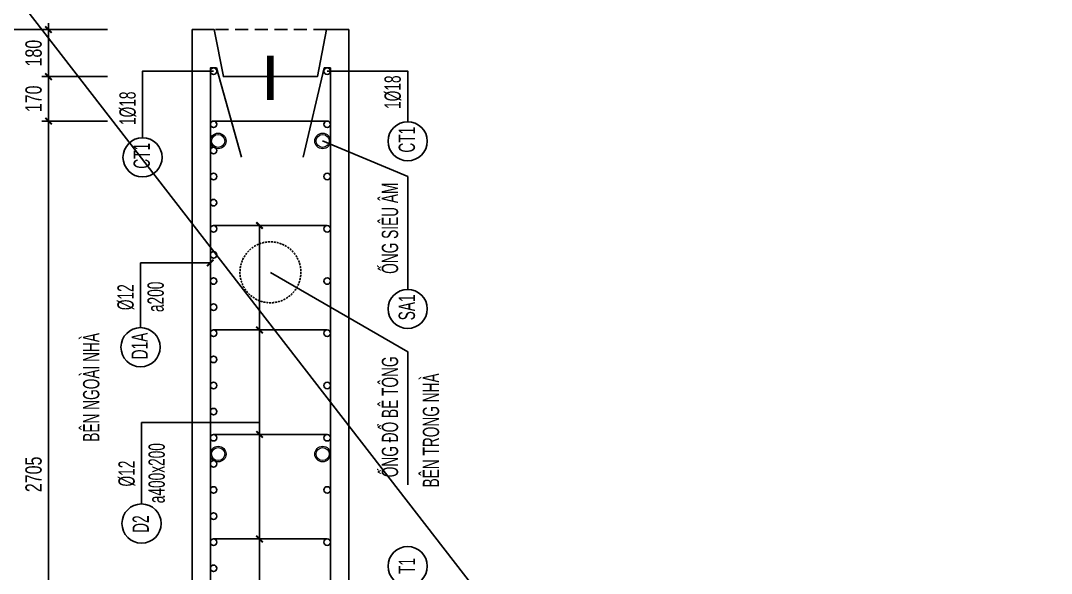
# Model space of a CAD drawing. Header units: millimetres. Extents: x -147841 to 368790, y -162721 to 84261.
# Drawn here: x 305084 to 309031, y -68699 to -66583 of the extents above; entities that cross this region are included whole.
import ezdxf
from ezdxf.enums import TextEntityAlignment as Align

# ---------------------------------------------------------------- set-up
doc = ezdxf.new("R2010")
doc.units = ezdxf.units.MM
doc.header["$LTSCALE"] = 1000
doc.header["$MEASUREMENT"] = 0
doc.header["$PDMODE"] = 1
doc.header["$PDSIZE"] = -10
doc.linetypes.add('DASHED', pattern=[0.75, 0.5, -0.25])
doc.linetypes.add('HIDDEN', pattern=[0.375, 0.25, -0.125])
doc.layers.get('0').update_dxf_attribs({"linetype": 'CONTINUOUS', "lineweight": 18})
doc.layers.get('DEFPOINTS').update_dxf_attribs({"color": 5, "linetype": 'CONTINUOUS', "lineweight": 18})
for name, color, linetype, lineweight in [('0-THAY', 7, 'CONTINUOUS', 18), ('ccu11-Dim', 8, 'CONTINUOUS', 18), ('DIM', 8, 'CONTINUOUS', 18)]:
    doc.layers.add(name, color=color, linetype=linetype, lineweight=lineweight)
for name, color, linetype in [('ccu11-Khuat', 9, 'DASHED'), ('ccu11-Manh', 8, 'CONTINUOUS'), ('ccu11-Thep', 4, 'CONTINUOUS'), ('ccu11-Thepdai', 6, 'CONTINUOUS'), ('KC-Cotthep', 8, 'CONTINUOUS'), ('KC-Dim', 8, 'CONTINUOUS'), ('KC-Text', 31, 'CONTINUOUS'), ('KC-Thay', 7, 'CONTINUOUS')]:
    doc.layers.add(name, color=color, linetype=linetype)
doc.styles.add('ARIAL', font='arial.ttf', dxfattribs={"width": 0.7})
doc.styles.add('ccu11-dim', font='vnsimli.shx', dxfattribs={"width": 0.65, "bigfont": 'bigfont.shx'})
doc.dimstyles.new('2.5-25', dxfattribs={"dimscale": 25, "dimtxt": 2.5, "dimasz": 1, "dimexe": 1, "dimexo": 2, "dimgap": 1, "dimtad": 1, "dimdec": 1, "dimrnd": 5, "dimdsep": 46, "dimtxsty": 'ARIAL', "dimblk": 'ARCHTICK', "dimcen": -1, "dimdle": 1, "dimclrd": 256, "dimclre": 256, "dimclrt": 3, "dimadec": 0, "dimazin": 2, "dimtfac": 0.1, "dimtdec": 1, "dimtmove": 0, "dimatfit": 1, "dimldrblk": 'ARCHTICK', "dimfxl": 1, "dimtvp": 0.833333, "dimtfill": 1, "dimtolj": 1, "dimtzin": 12, "dimarcsym": 0})
doc.dimstyles.new('ccu11-100x4', dxfattribs={"dimscale": 100, "dimtxt": 2.5, "dimasz": 1, "dimexe": 1, "dimexo": 2, "dimgap": 1, "dimtad": 1, "dimdec": 0, "dimlfac": 0.25, "dimdsep": 46, "dimtxsty": 'ccu11-dim', "dimblk": 'ARCHTICK', "dimcen": -1, "dimdle": 1, "dimclrd": 256, "dimclre": 256, "dimclrt": 31, "dimadec": 0, "dimazin": 2, "dimtfac": 0.1, "dimtdec": 0, "dimtmove": 0, "dimatfit": 1, "dimldrblk": 'ARCHTICK', "dimfxl": 1, "dimtvp": 0.833333, "dimtolj": 1, "dimtzin": 12, "dimarcsym": 0})

# ---------------------------------------------------------------- blocks, each defined once
blk = doc.blocks.new('_ARCHTICK')
at = {"color": 0, "linetype": 'ByBlock', "const_width": 0.3}
blk.add_lwpolyline([(-0.5, -0.5), (0.5, 0.5)], dxfattribs=at)
blk = doc.blocks.new('*D1243')
at = {"layer": 'DEFPOINTS', "color": 0, "linetype": 'ByBlock', "ltscale": 30, "transparency": 16777216}
for p in [(305190.8, -66617.1), (305466.4, -66617.1), (305466.4, -66797.1)]:
    blk.add_point(p, dxfattribs=at)
at = {"layer": 'KC-Dim', "linetype": 'ByBlock', "lineweight": -2, "ltscale": 30, "transparency": 16777216}
for p, q in [((305416.4, -66617.1), (305165.8, -66617.1)), ((305190.8, -66822.1), (305190.8, -66592.1)), ((305416.4, -66797.1), (305165.8, -66797.1))]:
    blk.add_line(p, q, dxfattribs=at)
at = {"layer": 'KC-Dim', "linetype": 'ByBlock', "lineweight": -2, "ltscale": 30, "transparency": 16777216, "xscale": 25, "yscale": 25, "zscale": 25}
for p, rotation in [((305190.8, -66617.1), 90), ((305190.8, -66797.1), 270)]:
    blk.add_blockref('_ARCHTICK', p, dxfattribs=dict(at, rotation=rotation))
at = {"layer": 'KC-Dim', "color": 3, "linetype": 'ByBlock', "ltscale": 30, "transparency": 16777216, "insert": (305133.9, -66707.1), "char_height": 62.5, "attachment_point": 5, "rotation": 90, "style": 'ARIAL', "bg_fill": 3, "box_fill_scale": 1.25, "bg_fill_color": 256, "bg_fill_true_color": 13158600, "bg_fill_transparency": 0}
blk.add_mtext('\\A1;180', dxfattribs=at)
blk = doc.blocks.new('*D1244')
at = {"layer": 'DEFPOINTS', "color": 0, "linetype": 'ByBlock', "ltscale": 30, "transparency": 16777216}
for p in [(305466.4, -66797.1), (305466.4, -66967.1)]:
    blk.add_point(p, dxfattribs=at)
at = {"layer": 'KC-Dim', "linetype": 'ByBlock', "lineweight": -2, "ltscale": 30, "transparency": 16777216}
for p, q in [((305190.8, -66772.1), (305190.8, -66992.1)), ((305416.4, -66797.1), (305165.8, -66797.1)), ((305416.4, -66967.1), (305165.8, -66967.1))]:
    blk.add_line(p, q, dxfattribs=at)
at = {"layer": 'KC-Dim', "linetype": 'ByBlock', "lineweight": -2, "ltscale": 30, "transparency": 16777216, "xscale": 25, "yscale": 25, "zscale": 25}
for p, rotation in [((305190.8, -66797.1), 90), ((305190.8, -66967.1), 270)]:
    blk.add_blockref('_ARCHTICK', p, dxfattribs=dict(at, rotation=rotation))
at = {"layer": 'KC-Dim', "color": 3, "linetype": 'ByBlock', "ltscale": 30, "transparency": 16777216, "insert": (305133.9, -66882.1), "char_height": 62.5, "attachment_point": 5, "rotation": 90, "style": 'ARIAL', "bg_fill": 3, "box_fill_scale": 1.25, "bg_fill_color": 256, "bg_fill_true_color": 13158600, "bg_fill_transparency": 0}
blk.add_mtext('\\A1;170', dxfattribs=at)
at = {"layer": 'DEFPOINTS', "color": 0, "linetype": 'ByBlock', "ltscale": 30, "transparency": 16777216}
blk.add_point((305190.8, -66967.1), dxfattribs=at)
blk = doc.blocks.new('*D1249')
at = {"layer": 'DEFPOINTS', "color": 0, "linetype": 'ByBlock', "ltscale": 30, "transparency": 16777216}
for p in [(305439.4, -66967.1), (305190.8, -69672.6), (305439.4, -69672.6)]:
    blk.add_point(p, dxfattribs=at)
at = {"layer": 'KC-Dim', "linetype": 'ByBlock', "lineweight": -2, "ltscale": 30, "transparency": 16777216}
for p, q in [((305389.4, -66967.1), (305165.8, -66967.1)), ((305190.8, -66942.1), (305190.8, -69697.6)), ((305389.4, -69672.6), (305165.8, -69672.6))]:
    blk.add_line(p, q, dxfattribs=at)
at = {"layer": 'KC-Dim', "linetype": 'ByBlock', "lineweight": -2, "ltscale": 30, "transparency": 16777216, "xscale": 25, "yscale": 25, "zscale": 25}
for p, rotation in [((305190.8, -66967.1), 90), ((305190.8, -69672.6), 270)]:
    blk.add_blockref('_ARCHTICK', p, dxfattribs=dict(at, rotation=rotation))
at = {"layer": 'KC-Dim', "color": 3, "linetype": 'ByBlock', "ltscale": 30, "transparency": 16777216, "insert": (305133.9, -68319.9), "char_height": 62.5, "attachment_point": 5, "rotation": 90, "style": 'ARIAL', "bg_fill": 3, "box_fill_scale": 1.25, "bg_fill_color": 256, "bg_fill_true_color": 13158600, "bg_fill_transparency": 0}
blk.add_mtext('\\A1;2705', dxfattribs=at)
blk = doc.blocks.new('*D1250')
at = {"layer": 'DEFPOINTS', "color": 0, "ltscale": 3000, "transparency": 16777216}
for p in [(305439.4, -66617.1), (304992.2, -70272.6), (305439.4, -70272.6)]:
    blk.add_point(p, dxfattribs=at)
at = {"layer": 'DIM', "lineweight": -2, "ltscale": 3000, "transparency": 16777216}
for p, q in [((305389.4, -66617.1), (304967.2, -66617.1)), ((304992.2, -66592.1), (304992.2, -70297.6)), ((305389.4, -70272.6), (304967.2, -70272.6))]:
    blk.add_line(p, q, dxfattribs=at)
at = {"layer": 'DIM', "lineweight": -2, "ltscale": 3000, "transparency": 16777216, "xscale": 25, "yscale": 25, "zscale": 25}
for p, rotation in [((304992.2, -66617.1), 90), ((304992.2, -70272.6), 270)]:
    blk.add_blockref('_ARCHTICK', p, dxfattribs=dict(at, rotation=rotation))
at = {"layer": 'DIM', "color": 3, "ltscale": 3000, "transparency": 16777216, "insert": (304935.3, -68444.9), "char_height": 62.5, "attachment_point": 5, "rotation": 90, "style": 'ARIAL', "bg_fill": 3, "box_fill_scale": 1.25, "bg_fill_color": 256, "bg_fill_true_color": 13158600, "bg_fill_transparency": 0}
blk.add_mtext('\\A1;3655', dxfattribs=at)
blk = doc.blocks.new('A$C260038B3')
at = {"layer": '0-THAY', "linetype": 'Continuous'}
for radius in [120, 100]:
    blk.add_circle((0, 0), radius, dxfattribs=at)
blk = doc.blocks.new('att_thep_2')
blk.add_circle((-300, 0), 300)
at = {"color": 3, "style": 'ARIAL', "width": 0.6}
blk.add_attdef('DK', text='', height=250, dxfattribs=at).set_placement((467, 105), align=Align.CENTER)
at = {"color": 31, "style": 'ARIAL', "width": 0.6}
blk.add_attdef('SH', text='', height=250, dxfattribs=at).set_placement((-281, -111), align=Align.CENTER)
at = {"color": 2, "style": 'ARIAL', "width": 0.6}
blk.add_attdef('KC', text='', height=250, dxfattribs=at).set_placement((472, -355), align=Align.CENTER)

msp = doc.modelspace()

# ---------------------------------------------------------------- linework, layer by layer
at = {"layer": 'ccu11-Khuat', "ltscale": 0.1}
msp.add_line((306255.59, -66617.11), (305825.59, -66617.11), dxfattribs=at)
at = {"layer": 'ccu11-Manh', "ltscale": 10, "flags": 128}
for points in [[(305823.09, -66775.98), (305551.07, -66775.98), (305551.07, -67031.1)], [(306258.09, -66775.9), (306566.17, -66775.9), (306566.17, -66969.52)], [(306240.59, -67043.31), (306566.17, -67179.61), (306566.17, -67611.45)], [(306040.59, -67546.35), (306566.17, -67850.45), (306566.17, -68359.8)]]:
    msp.add_lwpolyline(points, dxfattribs=at)
at = {"layer": 'ccu11-Manh', "ltscale": 3000}
msp.add_lwpolyline([(305998.88, -69367.11), (305998.88, -67367.11), (305998.88, -67367.11)], dxfattribs=at)
at = {"layer": 'ccu11-Thep', "const_width": 25}
msp.add_lwpolyline([(306040.59, -66887.11), (306040.59, -66717.11)], dxfattribs=at)
at = {"layer": 'ccu11-Thep'}
for centre in [(305823.09, -66775.98), (306258.09, -66775.9), (305823.09, -66979.61), (306258.09, -66979.61), (305823.09, -67079.61), (305823.09, -67179.61), (306258.09, -67179.61), (305823.09, -67279.61), (305823.09, -67379.61), (306258.09, -67379.61), (305823.09, -67479.61), (305823.09, -67579.61), (306258.09, -67579.61), (305823.09, -67679.61), (305823.09, -67779.61), (306258.09, -67779.61), (305823.09, -67879.61), (305823.09, -67979.61), (306258.09, -67979.61), (305823.09, -68079.61), (305823.09, -68179.61), (306258.09, -68179.61), (305823.09, -68279.61), (305823.09, -68379.61), (306258.09, -68379.61), (305823.09, -68479.61), (305823.09, -68579.61), (306258.09, -68579.61), (305823.09, -68679.61)]:
    msp.add_circle(centre, 12.5, dxfattribs=at)
at = {"layer": 'ccu11-Thep', "linetype": 'HIDDEN', "ltscale": 0.03}
msp.add_circle((306040.59, -67546.35, 242.3), 116.6, dxfattribs=at)
at = {"layer": 'ccu11-Thepdai', "flags": 128}
for points in [[(305810.59, -66998.16), (305810.59, -66763.48), (305834.03, -66763.48), (305930.18, -67104.86)], [(306270.59, -66998.16), (306270.59, -66763.4), (306246.42, -66763.4), (306166.39, -67104.86)]]:
    msp.add_lwpolyline(points, dxfattribs=at)
at = {"layer": 'ccu11-Thepdai'}
msp.add_lwpolyline([(305810.59, -66979.61), (305810.59, -69660.15, 0.4142136), (305823.09, -69672.65), (306258.09, -69672.65, 0.4142136), (306270.59, -69660.15), (306270.59, -66979.61, 0.4142136), (306258.09, -66967.11), (305823.09, -66967.11, 0.4142136)], format="xyb", close=True, dxfattribs=at)
at = {"layer": 'ccu11-Thepdai', "flags": 128}
for points in [[(306270.59, -67467.11), (306270.59, -67379.61, 0.4142136), (306258.09, -67367.11), (305926.16, -67367.11), (305823.09, -67367.11, 0.4142136), (305810.59, -67379.61), (305810.59, -67467.11)], [(306270.59, -67867.11), (306270.59, -67779.61, 0.4142136), (306258.09, -67767.11), (305926.16, -67767.11), (305823.09, -67767.11, 0.4142136), (305810.59, -67779.61), (305810.59, -67867.11)], [(306270.59, -68267.11), (306270.59, -68179.61, 0.4142136), (306258.09, -68167.11), (305926.16, -68167.11), (305823.09, -68167.11, 0.4142136), (305810.59, -68179.61), (305810.59, -68267.11)], [(306270.59, -68667.11), (306270.59, -68579.61, 0.4142136), (306258.09, -68567.11), (305926.16, -68567.11), (305823.09, -68567.11, 0.4142136), (305810.59, -68579.61), (305810.59, -68667.11)]]:
    msp.add_lwpolyline(points, format="xyb", dxfattribs=at)
at = {"layer": 'KC-Thay', "flags": 128}
msp.add_lwpolyline([(305740.59, -66617.11), (305740.59, -70272.65), (308540.59, -70272.65), (308540.59, -70187.65), (308360.59, -70152.65), (308360.59, -69792.65), (308540.59, -69757.65), (308540.59, -69672.65), (306340.59, -69672.65), (306340.59, -66617.11), (306255.59, -66617.11), (306220.59, -66797.11), (305860.59, -66797.11), (305825.59, -66617.11), (305740.59, -66617.11)], dxfattribs=at)

# ---------------------------------------------------------------- block references
at = {"layer": 'ccu11-Dim', "ltscale": 3000, "xscale": 0.25, "yscale": 0.25, "zscale": 0.25, "rotation": 270}
for p in [(305840.59, -67043.31), (306240.59, -67043.31), (305840.59, -68242.3), (306240.59, -68242.3)]:
    msp.add_blockref('A$C260038B3', p, dxfattribs=at)
at = {"layer": 'ccu11-Manh', "ltscale": 3000, "xscale": 25, "yscale": 25, "zscale": 25, "rotation": 270}
for p in [(305998.88, -67367.11), (305998.88, -67767.11), (305998.88, -68167.11), (305998.88, -68567.11)]:
    msp.add_blockref('_ARCHTICK', p, dxfattribs=at)
at = {"layer": 'KC-Cotthep'}
ref = msp.add_blockref('att_thep_2', (306566.17, -66969.52), dxfattribs=dict(at, xscale=0.25, yscale=0.25, zscale=0.25, rotation=90))
ref.add_attrib('DK', '1%%C18', dxfattribs={"layer": '0', "color": 15, "height": 62.5, "rotation": 90, "style": 'ARIAL', "width": 0.6}).set_placement((306539.81, -66856.66), align=Align.CENTER)
ref.add_attrib('SH', 'CT1', dxfattribs={"layer": '0', "color": 31, "height": 62.5, "rotation": 90, "style": 'ARIAL', "width": 0.6}).set_placement((306594.04, -67038.54), align=Align.CENTER)
ref = msp.add_blockref('att_thep_2', (306566.17, -67611.45), dxfattribs=dict(at, xscale=0.25, yscale=0.25, zscale=0.25, rotation=90))
ref.add_attrib('SH', 'SA1', dxfattribs={"layer": '0', "color": 31, "height": 62.5, "rotation": 90, "style": 'ARIAL', "width": 0.6}).set_placement((306594.04, -67680.47), align=Align.CENTER)
ref = msp.add_blockref('att_thep_2', (306566.17, -68746.34), dxfattribs=dict(at, xscale=-0.25, yscale=0.25, zscale=0.25, rotation=90))
ref.add_attrib('KC', 'a200', dxfattribs={"layer": '0', "color": 2, "height": 62.5, "rotation": 90, "style": 'ARIAL', "width": 0.6}).set_placement((306654.99, -68863.69), align=Align.CENTER)
ref.add_attrib('DK', '%%C22', dxfattribs={"layer": '0', "color": 2, "height": 62.5, "rotation": 90, "style": 'ARIAL', "width": 0.6}).set_placement((306539.81, -68862.6), align=Align.CENTER)
ref.add_attrib('SH', 'T1', dxfattribs={"layer": '0', "color": 31, "height": 62.5, "rotation": 90, "style": 'ARIAL', "width": 0.6}).set_placement((306594.04, -68670.31), align=Align.CENTER)

# ---------------------------------------------------------------- texts
at = {"layer": 'KC-Cotthep', "style": 'ARIAL', "width": 0.6}
msp.add_text('ỐNG SIÊU ÂM', height=62.5, rotation=90, dxfattribs=at).set_placement((306529.53, -67377.49), align=Align.CENTER)
at = {"layer": 'KC-Text', "color": 1, "style": 'ARIAL', "width": 0.6}
for s, p in [('BÊN NGOÀI NHÀ', (305385.57, -67986.77)), ('ỐNG ĐỔ BÊ TÔNG', (306529.53, -68099.67)), ('BÊN TRONG NHÀ', (306686.59, -68151.62))]:
    msp.add_text(s, height=62.5, rotation=90, dxfattribs=at).set_placement(p, align=Align.CENTER)

# ---------------------------------------------------------------- dimensions: what is measured, and where the dimension line sits
at = {"layer": 'KC-Dim', "linetype": 'ByBlock', "ltscale": 30}
dim = msp.add_linear_dim(base=(305190.79, -66617.11), p1=(305466.42, -66797.11), p2=(305466.42, -66617.11), angle=90, dimstyle='2.5-25', dxfattribs=at)
dim.commit()
dim.dimension.update_dxf_attribs({"geometry": '*D1243', "text_midpoint": (305190.79, -66707.11), "dimtype": 160})

# ---------------------------------------------------------------- leaders
at = {"layer": 'ccu11-Manh', "ltscale": 10}
msp.add_leader([(305998.88, -68121.61), (305547.21, -68121.61), (305547.21, -68433.27)], dimstyle='ccu11-100x4', override={"dimgap": 1, "dimtad": 0, "dimldrblk": 'None'}, dxfattribs=at)
at = {"layer": 'KC-Dim', "linetype": 'ByBlock', "ltscale": 30}
msp.add_leader([(305810.59, -67510.29), (305543.3, -67510.29), (305543.3, -67758.18)], dimstyle='2.5-25', dxfattribs=at)

# ---------------------------------------------------------------- next in the draw order: dimensions: what is measured, and where the dimension line sits
dim = msp.add_linear_dim(base=(305190.79, -66967.11), p1=(305466.42, -66797.11), p2=(305466.42, -66967.11), angle=270, dimstyle='2.5-25', dxfattribs=at)
dim.commit()
dim.dimension.update_dxf_attribs({"geometry": '*D1244', "text_midpoint": (305190.79, -66882.11), "dimtype": 160})

# ---------------------------------------------------------------- next in the draw order: block references
at = {"layer": 'KC-Cotthep'}
ref = msp.add_blockref('att_thep_2', (305551.07, -67031.1), dxfattribs=dict(at, xscale=0.25, yscale=0.25, zscale=0.25, rotation=90))
ref.add_attrib('DK', '1%%C18', dxfattribs={"layer": '0', "color": 15, "height": 62.5, "rotation": 90, "style": 'ARIAL', "width": 0.6}).set_placement((305524.71, -66918.23), align=Align.CENTER)
ref.add_attrib('SH', 'CT1', dxfattribs={"layer": '0', "color": 31, "height": 62.5, "rotation": 90, "style": 'ARIAL', "width": 0.6}).set_placement((305578.94, -67100.12), align=Align.CENTER)

# ---------------------------------------------------------------- next in the draw order: dimensions: what is measured, and where the dimension line sits
at = {"layer": 'KC-Dim', "linetype": 'ByBlock', "ltscale": 30}
dim = msp.add_linear_dim(base=(305190.79, -69672.65), p1=(305439.4, -66967.11), p2=(305439.4, -69672.65), angle=270, dimstyle='2.5-25', dxfattribs=at)
dim.commit()
dim.dimension.update_dxf_attribs({"geometry": '*D1249', "text_midpoint": (305133.88, -68319.88)})

# ---------------------------------------------------------------- next in the draw order: dimensions: what is measured, and where the dimension line sits
at = {"layer": 'DIM', "ltscale": 3000}
dim = msp.add_linear_dim(base=(304992.24, -70272.65), p1=(305439.4, -66617.11), p2=(305439.4, -70272.65), angle=270, dimstyle='2.5-25', dxfattribs=at)
dim.commit()
dim.dimension.update_dxf_attribs({"geometry": '*D1250', "text_midpoint": (304935.31, -68444.88)})

# ---------------------------------------------------------------- next in the draw order: linework, layer by layer
at = {"layer": 'KC-Thay', "ltscale": 3000}
msp.add_line((313988.27, -78006.54), (303106.89, -63958.49), dxfattribs=at)

# ---------------------------------------------------------------- next in the draw order: block references
at = {"layer": 'KC-Cotthep'}
ref = msp.add_blockref('att_thep_2', (305543.3, -67758.18), dxfattribs=dict(at, xscale=0.25, yscale=0.25, zscale=0.25, rotation=90))
ref.add_attrib('KC', 'a200', dxfattribs={"layer": '0', "color": 2, "height": 62.5, "rotation": 90, "style": 'ARIAL', "width": 0.6}).set_placement((305632.12, -67640.21), align=Align.CENTER)
ref.add_attrib('DK', '%%C12', dxfattribs={"layer": '0', "color": 215, "height": 62.5, "rotation": 90, "style": 'ARIAL', "width": 0.6}).set_placement((305516.95, -67641.53), align=Align.CENTER)
ref.add_attrib('SH', 'D1A', dxfattribs={"layer": '0', "color": 31, "height": 62.5, "rotation": 90, "style": 'ARIAL', "width": 0.6}).set_placement((305571.17, -67828.42), align=Align.CENTER)
ref = msp.add_blockref('att_thep_2', (305547.21, -68433.27), dxfattribs=dict(at, xscale=0.25, yscale=0.25, zscale=0.25, rotation=90))
ref.add_attrib('KC', 'a400x200', dxfattribs={"layer": '0', "color": 2, "height": 62.5, "rotation": 90, "style": 'ARIAL', "width": 0.6}).set_placement((305636.04, -68315.3), align=Align.CENTER)
ref.add_attrib('DK', '%%C12', dxfattribs={"layer": '0', "color": 215, "height": 62.5, "rotation": 90, "style": 'ARIAL', "width": 0.6}).set_placement((305520.86, -68316.87), align=Align.CENTER)
ref.add_attrib('SH', 'D2', dxfattribs={"layer": '0', "color": 31, "height": 62.5, "rotation": 90, "style": 'ARIAL', "width": 0.6}).set_placement((305575.08, -68510.37), align=Align.CENTER)

doc.saveas('drawing.dxf')
